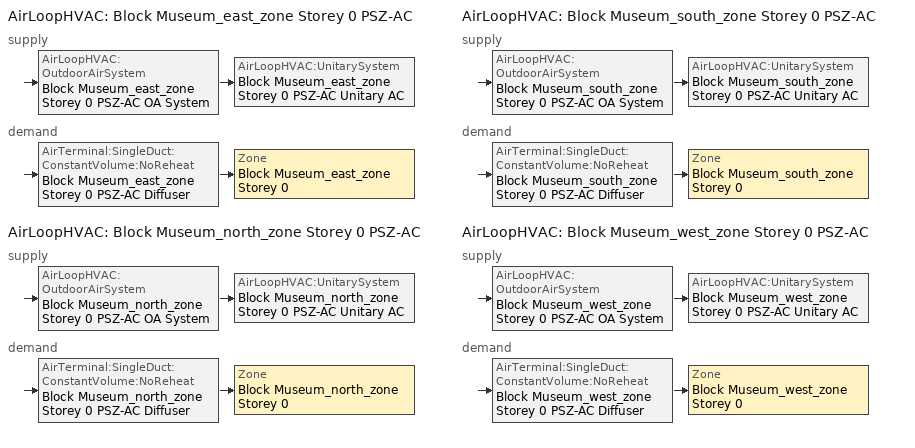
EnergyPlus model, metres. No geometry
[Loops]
AirLoopHVAC 'Block Museum_east_zone Storey 0 PSZ-AC'
 supply: AirLoopHVAC:OutdoorAirSystem 'Block Museum_east_zone Storey 0 PSZ-AC OA System' > AirLoopHVAC:UnitarySystem 'Block Museum_east_zone Storey 0 PSZ-AC Unitary AC'
 demand: AirTerminal:SingleDuct:ConstantVolume:NoReheat 'Block Museum_east_zone Storey 0 PSZ-AC Diffuser' > Zone 'Block Museum_east_zone Storey 0'
AirLoopHVAC 'Block Museum_north_zone Storey 0 PSZ-AC'
 supply: AirLoopHVAC:OutdoorAirSystem 'Block Museum_north_zone Storey 0 PSZ-AC OA System' > AirLoopHVAC:UnitarySystem 'Block Museum_north_zone Storey 0 PSZ-AC Unitary AC'
 demand: AirTerminal:SingleDuct:ConstantVolume:NoReheat 'Block Museum_north_zone Storey 0 PSZ-AC Diffuser' > Zone 'Block Museum_north_zone Storey 0'
AirLoopHVAC 'Block Museum_south_zone Storey 0 PSZ-AC'
 supply: AirLoopHVAC:OutdoorAirSystem 'Block Museum_south_zone Storey 0 PSZ-AC OA System' > AirLoopHVAC:UnitarySystem 'Block Museum_south_zone Storey 0 PSZ-AC Unitary AC'
 demand: AirTerminal:SingleDuct:ConstantVolume:NoReheat 'Block Museum_south_zone Storey 0 PSZ-AC Diffuser' > Zone 'Block Museum_south_zone Storey 0'
AirLoopHVAC 'Block Museum_west_zone Storey 0 PSZ-AC'
 supply: AirLoopHVAC:OutdoorAirSystem 'Block Museum_west_zone Storey 0 PSZ-AC OA System' > AirLoopHVAC:UnitarySystem 'Block Museum_west_zone Storey 0 PSZ-AC Unitary AC'
 demand: AirTerminal:SingleDuct:ConstantVolume:NoReheat 'Block Museum_west_zone Storey 0 PSZ-AC Diffuser' > Zone 'Block Museum_west_zone Storey 0'
[Sizing:Zone] Zone Cooling Design Supply Air Temperature Input Method=SupplyAirTemperature; Zone Cooling Design Supply Air Temperature=12.7778; Zone Cooling Design Supply Air Temperature Difference=11.11; Zone Heating Design Supply Air Temperature Input Method=SupplyAirTemperature; Zone Heating Design Supply Air Temperature=50; Zone Heating Design Supply Air Temperature Difference=11.11; Zone Cooling Design Supply Air Humidity Ratio=0.0085; Zone Heating Design Supply Air Humidity Ratio=0.008; Cooling Design Air Flow Method=DesignDay; Cooling Design Air Flow Rate=0; Cooling Minimum Air Flow per Zone Floor Area=0.000762; Cooling Minimum Air Flow=0; Cooling Minimum Air Flow Fraction=0; Heating Design Air Flow Method=DesignDay; Heating Design Air Flow Rate=0; Heating Maximum Air Flow per Zone Floor Area=0.002032; Heating Maximum Air Flow=0.141576; Heating Maximum Air Flow Fraction=0.3; Account for Dedicated Outdoor Air System=No
Block Museum_east_zone Storey 0; Block Museum_north_zone Storey 0; Block Museum_south_zone Storey 0; Block Museum_west_zone Storey 0
[Sizing:System] Type of Load to Size On=Sensible; Design Outdoor Air Flow Rate=Autosize; Central Heating Maximum System Air Flow Ratio=1; Preheat Design Temperature=7.22222; Preheat Design Humidity Ratio=0.008; Precool Design Temperature=12.7778; Precool Design Humidity Ratio=0.008; Central Cooling Design Supply Air Temperature=12.7778; Central Heating Design Supply Air Temperature=50; Type of Zone Sum to Use=Coincident; 100 Outdoor Air in Cooling=No; 100 Outdoor Air in Heating=No; Central Cooling Design Supply Air Humidity Ratio=0.0085; Central Heating Design Supply Air Humidity Ratio=0.008; Cooling Supply Air Flow Rate Method=DesignDay; Cooling Supply Air Flow Rate=0; Cooling Supply Air Flow Rate Per Floor Area=0.00996765; Cooling Fraction of Autosized Cooling Supply Air Flow Rate=1; Cooling Supply Air Flow Rate Per Unit Cooling Capacity=3.94755e-05; Heating Supply Air Flow Rate Method=DesignDay; Heating Supply Air Flow Rate=0; Heating Supply Air Flow Rate Per Floor Area=0.00996765; Heating Fraction of Autosized Heating Supply Air Flow Rate=1; Heating Fraction of Autosized Cooling Supply Air Flow Rate=1; Heating Supply Air Flow Rate Per Unit Heating Capacity=3.15882e-05; System Outdoor Air Method=ZoneSum; Zone Maximum Outdoor Air Fraction=1; Cooling Design Capacity Method=CoolingDesignCapacity; Cooling Design Capacity=Autosize; Cooling Design Capacity Per Floor Area=234.7; Fraction of Autosized Cooling Design Capacity=1; Heating Design Capacity Method=HeatingDesignCapacity; Heating Design Capacity=Autosize; Heating Design Capacity Per Floor Area=157; Fraction of Autosized Heating Design Capacity=1; Central Cooling Capacity Control Method=OnOff
Block Museum_east_zone Storey 0 PSZ-AC; Block Museum_north_zone Storey 0 PSZ-AC; Block Museum_south_zone Storey 0 PSZ-AC; Block Museum_west_zone Storey 0 PSZ-AC
[AirTerminal:SingleDuct:ConstantVolume:NoReheat] Availability Schedule=Always On Discrete; Maximum Air Flow Rate=AutoSize
Block Museum_east_zone Storey 0 PSZ-AC Diffuser; Block Museum_north_zone Storey 0 PSZ-AC Diffuser; Block Museum_south_zone Storey 0 PSZ-AC Diffuser; Block Museum_west_zone Storey 0 PSZ-AC Diffuser
[Zone equipment]
Block Museum_east_zone Storey 0: Block Museum_east_zone Storey 0 PSZ-AC Diffuser
Block Museum_north_zone Storey 0: Block Museum_north_zone Storey 0 PSZ-AC Diffuser
Block Museum_south_zone Storey 0: Block Museum_south_zone Storey 0 PSZ-AC Diffuser
Block Museum_west_zone Storey 0: Block Museum_west_zone Storey 0 PSZ-AC Diffuser
[Fan:OnOff] Availability Schedule=Always On Discrete; Fan Total Efficiency=0.54; Pressure Rise=622.722; Maximum Flow Rate=Autosize; Motor Efficiency=0.9; Motor In Airstream Fraction=1; EndUse Subcategory=General
Name | Fan Power Ratio Function of Speed Ratio Curve | Fan Efficiency Ratio Function of Speed Ratio Curve
Block Museum_east_zone Storey 0 PSZ-AC Fan | Fan On Off Power Curve | Fan On Off Efficiency Curve
Block Museum_north_zone Storey 0 PSZ-AC Fan | Fan On Off Power Curve 1 | Fan On Off Efficiency Curve 1
Block Museum_south_zone Storey 0 PSZ-AC Fan | Fan On Off Power Curve 3 | Fan On Off Efficiency Curve 3
Block Museum_west_zone Storey 0 PSZ-AC Fan | Fan On Off Power Curve 2 | Fan On Off Efficiency Curve 2
[Coil:Cooling:DX:SingleSpeed] Availability Schedule=Always On Discrete; Gross Rated Total Cooling Capacity=Autosize; Gross Rated Sensible Heat Ratio=Autosize; Gross Rated Cooling COP=3; Rated Air Flow Rate=Autosize; Rated Evaporator Fan Power Per Volume Flow Rate=773.3; Minimum Outdoor DryBulb Temperature for Compressor Operation=-25; Condenser Type=AirCooled; Evaporative Condenser Effectiveness=0; Evaporative Condenser Air Flow Rate=Autosize; Evaporative Condenser Pump Rated Power Consumption=Autosize; Crankcase Heater Capacity=0; Maximum Outdoor DryBulb Temperature for Crankcase Heater Operation=0; Basin Heater Capacity=0; Basin Heater Setpoint Temperature=10
Name | Total Cooling Capacity Function of Temperature Curve | Total Cooling Capacity Function of Flow Fraction Curve | Energy Input Ratio Function of Temperature Curve | Energy Input Ratio Function of Flow Fraction Curve | Part Load Fraction Correlation Curve
Block Museum_east_zone Storey 0 PSZ-AC 1spd DX AC Clg Coil | Curve Biquadratic 3 | Curve Quadratic 4 | Curve Biquadratic 4 | Curve Quadratic 5 | Curve Quadratic 6
Block Museum_north_zone Storey 0 PSZ-AC 1spd DX AC Clg Coil | Curve Biquadratic 7 | Curve Quadratic 10 | Curve Biquadratic 8 | Curve Quadratic 11 | Curve Quadratic 12
Block Museum_south_zone Storey 0 PSZ-AC 1spd DX AC Clg Coil | Curve Biquadratic 15 | Curve Quadratic 22 | Curve Biquadratic 16 | Curve Quadratic 23 | Curve Quadratic 24
Block Museum_west_zone Storey 0 PSZ-AC 1spd DX AC Clg Coil | Curve Biquadratic 11 | Curve Quadratic 16 | Curve Biquadratic 12 | Curve Quadratic 17 | Curve Quadratic 18
[Coil:Heating:Electric] Availability Schedule=Always On Discrete; Efficiency=1; Nominal Capacity=Autosize
Block Museum_east_zone Storey 0 PSZ-AC Electric Htg Coil; Block Museum_east_zone Storey 0 PSZ-AC Electric Backup Htg Coil; Block Museum_north_zone Storey 0 PSZ-AC Electric Htg Coil; Block Museum_north_zone Storey 0 PSZ-AC Electric Backup Htg Coil; Block Museum_south_zone Storey 0 PSZ-AC Electric Htg Coil; Block Museum_south_zone Storey 0 PSZ-AC Electric Backup Htg Coil; Block Museum_west_zone Storey 0 PSZ-AC Electric Htg Coil; Block Museum_west_zone Storey 0 PSZ-AC Electric Backup Htg Coil
[AirLoopHVAC:UnitarySystem] Control Type=Load; Dehumidification Control Type=None; Availability Schedule=Always On Discrete; Fan Placement=DrawThrough; Supply Air Fan Operating Mode Schedule=Always On Discrete; DX Heating Coil Sizing Ratio=1; Use DOAS DX Cooling Coil=No; Minimum Supply Air Temperature=2; Latent Load Control=SensibleOnlyLoadControl; Cooling Supply Air Flow Rate=Autosize; Heating Supply Air Flow Rate=Autosize; No Load Supply Air Flow Rate=Autosize; Maximum Supply Air Temperature=80; Maximum Outdoor DryBulb Temperature for Supplemental Heater Operation=21; Maximum Cycling Rate=2.5; Heat Pump Time Constant=60; Fraction of OnCycle Power Use=0.01; Heat Pump Fan Delay Time=60; Ancillary OnCycle Electric Power=0; Ancillary OffCycle Electric Power=0
Name | Controlling Zone or Thermostat Location | Supply Fan | Heating Coil | Cooling Coil | Supplemental Heating Coil
Block Museum_east_zone Storey 0 PSZ-AC Unitary AC | Block Museum_east_zone Storey 0 | Block Museum_east_zone Storey 0 PSZ-AC Fan | Block Museum_east_zone Storey 0 PSZ-AC Electric Htg Coil | Block Museum_east_zone Storey 0 PSZ-AC 1spd DX AC Clg Coil | Block Museum_east_zone Storey 0 PSZ-AC Electric Backup Htg Coil
Block Museum_north_zone Storey 0 PSZ-AC Unitary AC | Block Museum_north_zone Storey 0 | Block Museum_north_zone Storey 0 PSZ-AC Fan | Block Museum_north_zone Storey 0 PSZ-AC Electric Htg Coil | Block Museum_north_zone Storey 0 PSZ-AC 1spd DX AC Clg Coil | Block Museum_north_zone Storey 0 PSZ-AC Electric Backup Htg Coil
Block Museum_south_zone Storey 0 PSZ-AC Unitary AC | Block Museum_south_zone Storey 0 | Block Museum_south_zone Storey 0 PSZ-AC Fan | Block Museum_south_zone Storey 0 PSZ-AC Electric Htg Coil | Block Museum_south_zone Storey 0 PSZ-AC 1spd DX AC Clg Coil | Block Museum_south_zone Storey 0 PSZ-AC Electric Backup Htg Coil
Block Museum_west_zone Storey 0 PSZ-AC Unitary AC | Block Museum_west_zone Storey 0 | Block Museum_west_zone Storey 0 PSZ-AC Fan | Block Museum_west_zone Storey 0 PSZ-AC Electric Htg Coil | Block Museum_west_zone Storey 0 PSZ-AC 1spd DX AC Clg Coil | Block Museum_west_zone Storey 0 PSZ-AC Electric Backup Htg Coil
[Controller:OutdoorAir] Minimum Outdoor Air Flow Rate=Autosize; Maximum Outdoor Air Flow Rate=Autosize; Economizer Control Type=NoEconomizer; Economizer Control Action Type=ModulateFlow; Economizer Maximum Limit DryBulb Temperature=28; Economizer Maximum Limit Enthalpy=64000; Lockout Type=NoLockout; Minimum Limit Type=FixedMinimum; Minimum Outdoor Air Schedule=Always On Discrete; High Humidity Control=No; Control High Indoor Humidity Based on Outdoor Humidity Ratio=Yes; Heat Recovery Bypass Control Type=BypassWhenWithinEconomizerLimits
Name | Mechanical Ventilation Controller
Block Museum_east_zone Storey 0 PSZ-AC OA System Controller | Controller Mechanical Ventilation 1
Block Museum_north_zone Storey 0 PSZ-AC OA System Controller | Controller Mechanical Ventilation 2
Block Museum_south_zone Storey 0 PSZ-AC OA System Controller | Controller Mechanical Ventilation 4
Block Museum_west_zone Storey 0 PSZ-AC OA System Controller | Controller Mechanical Ventilation 3
[Controller:MechanicalVentilation] Availability Schedule=Always On Discrete; Demand Controlled Ventilation=No; System Outdoor Air Method=ZoneSum
Name | Zone or ZoneList 1
Controller Mechanical Ventilation 1 | Block Museum_east_zone Storey 0
Controller Mechanical Ventilation 2 | Block Museum_north_zone Storey 0
Controller Mechanical Ventilation 4 | Block Museum_south_zone Storey 0
Controller Mechanical Ventilation 3 | Block Museum_west_zone Storey 0
[AirLoopHVAC] Design Supply Air Flow Rate=AutoSize; Design Return Air Flow Fraction of Supply Air Flow=1
Block Museum_east_zone Storey 0 PSZ-AC; Block Museum_north_zone Storey 0 PSZ-AC; Block Museum_south_zone Storey 0 PSZ-AC; Block Museum_west_zone Storey 0 PSZ-AC
[AvailabilityManager:Scheduled] Schedule=Always On Discrete
Block Museum_east_zone Storey 0 PSZ-AC OA System Availability Manager; Block Museum_north_zone Storey 0 PSZ-AC OA System Availability Manager; Block Museum_south_zone Storey 0 PSZ-AC OA System Availability Manager; Block Museum_west_zone Storey 0 PSZ-AC OA System Availability Manager
[AvailabilityManager:NightCycle] Applicability Schedule=Always On Discrete; Fan Schedule=Always On Discrete; Control Type=CycleOnAny; Thermostat Tolerance=1; Cycling Run Time Control Type=FixedRunTime; Cycling Run Time=1800
Availability Manager Night Cycle 1; Availability Manager Night Cycle 2; Availability Manager Night Cycle 4; Availability Manager Night Cycle 3
[SetpointManager:SingleZone:Reheat] Control Variable=Temperature; Minimum Supply Air Temperature=12.7778; Maximum Supply Air Temperature=50
Name | Control Zone | Setpoint Node or NodeList
Block Museum_east_zone Storey 0 Setpoint Manager SZ Reheat | Block Museum_east_zone Storey 0 | Block Museum_east_zone Storey 0 PSZ-AC Supply Outlet Node
Block Museum_north_zone Storey 0 Setpoint Manager SZ Reheat | Block Museum_north_zone Storey 0 | Block Museum_north_zone Storey 0 PSZ-AC Supply Outlet Node
Block Museum_south_zone Storey 0 Setpoint Manager SZ Reheat | Block Museum_south_zone Storey 0 | Block Museum_south_zone Storey 0 PSZ-AC Supply Outlet Node
Block Museum_west_zone Storey 0 Setpoint Manager SZ Reheat | Block Museum_west_zone Storey 0 | Block Museum_west_zone Storey 0 PSZ-AC Supply Outlet Node
[SetpointManager:MixedAir] Control Variable=Temperature
Name | Setpoint Node or NodeList
Block Museum_east_zone Storey 0 PSZ-AC Mixed Air Node OS Default SPM | Block Museum_east_zone Storey 0 PSZ-AC Mixed Air Node
Block Museum_north_zone Storey 0 PSZ-AC Mixed Air Node OS Default SPM | Block Museum_north_zone Storey 0 PSZ-AC Mixed Air Node
Block Museum_south_zone Storey 0 PSZ-AC Mixed Air Node OS Default SPM | Block Museum_south_zone Storey 0 PSZ-AC Mixed Air Node
Block Museum_west_zone Storey 0 PSZ-AC Mixed Air Node OS Default SPM | Block Museum_west_zone Storey 0 PSZ-AC Mixed Air Node
[Curve:Quadratic]
Name | Coefficient1 Constant | Coefficient2 x | Coefficient3 x2 | Minimum Value of x | Maximum Value of x | Minimum Curve Output | Maximum Curve Output
Curve Quadratic 4; Curve Quadratic 5; Curve Quadratic 10; Curve Quadratic 11; Curve Quadratic 22; Curve Quadratic 23; Curve Quadratic 16; Curve Quadratic 17 | 1 | 0 | 0 | -100 | 100
Curve Quadratic 6; Curve Quadratic 12; Curve Quadratic 24; Curve Quadratic 18 | 0.909496 | 0.0986477 | -0.00819488 | 0 | 1 | 0.7 | 1
[Curve:Cubic] Coefficient1 Constant=1; Coefficient2 x=0; Coefficient3 x2=0; Coefficient4 x3=0; Minimum Value of x=0; Maximum Value of x=1
Fan On Off Efficiency Curve; Fan On Off Efficiency Curve 1; Fan On Off Efficiency Curve 3; Fan On Off Efficiency Curve 2
[Curve:Exponent] Coefficient1 Constant=1; Coefficient2 Constant=0; Coefficient3 Constant=0; Minimum Value of x=0; Maximum Value of x=1
Fan On Off Power Curve; Fan On Off Power Curve 1; Fan On Off Power Curve 3; Fan On Off Power Curve 2
[Curve:Biquadratic] Minimum Value of x=-100; Maximum Value of x=100; Minimum Value of y=-100; Maximum Value of y=100
Name | Coefficient1 Constant | Coefficient2 x | Coefficient3 x2 | Coefficient4 y | Coefficient5 y2 | Coefficient6 xy
Curve Biquadratic 3; Curve Biquadratic 7; Curve Biquadratic 15; Curve Biquadratic 11 | 0.971212 | -0.0152755 | 0.00144345 | -0.00039321 | -6.8364e-06 | -0.000290596
Curve Biquadratic 4; Curve Biquadratic 8; Curve Biquadratic 16; Curve Biquadratic 12 | 0.286871 | 0.0239022 | -0.000810648 | 0.0134585 | 0.000338936 | -0.000487004
